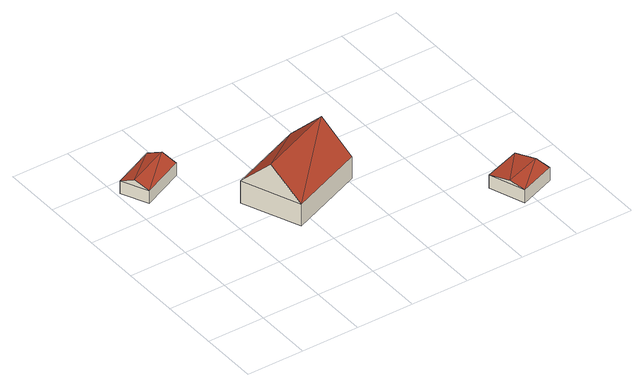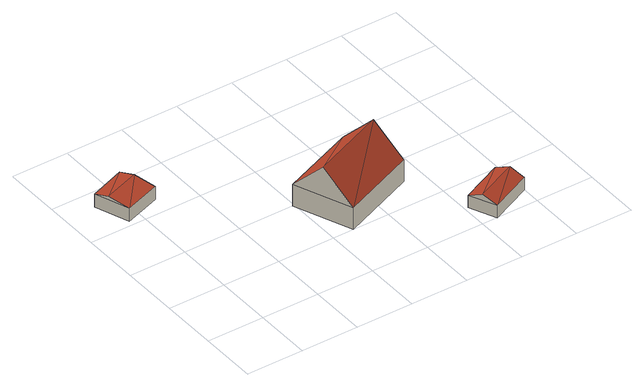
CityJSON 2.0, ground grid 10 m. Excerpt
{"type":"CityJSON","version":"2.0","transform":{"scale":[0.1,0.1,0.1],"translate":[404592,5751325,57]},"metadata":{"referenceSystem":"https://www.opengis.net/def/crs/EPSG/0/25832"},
"CityObjects":{
"building1":{"type":"Building","attributes":{"Gemeindeschluessel":"05515000","Geometrietyp2DReferenz":"3000","function":"51009_1611","roofType":"3100","measuredHeight":3.33},"geometry":[{"type":"Solid","lod":"2","boundaries":[[[[0,1,2,3]],[[4,5,1,0]],[[6,7,5,4]],[[3,2,7,6]],[[0,8,4]],[[6,9,3]],[[0,3,9]],[[9,8,0]],[[8,9,6]],[[6,4,8]],[[1,5,7,2]]]],"semantics":{"surfaces":[{"type":"WallSurface"},{"type":"RoofSurface"},{"type":"GroundSurface"}],"values":[[0,0,0,0,0,0,1,1,1,1,2]]}}]},
"building2":{"type":"Building","attributes":{"Gemeindeschluessel":"05515000","Geometrietyp2DReferenz":"3000","function":"31001_1000","roofType":"3100","measuredHeight":9.33},"address":[{"country":"Germany","locality":"Münster","thoroughfareNumber":"143","thoroughfareName":"Burgwall"}],"geometry":[{"type":"Solid","lod":"2","boundaries":[[[[10,11,12,13]],[[14,15,11,10]],[[16,17,15,14]],[[13,12,17,16]],[[10,18,14]],[[16,19,13]],[[10,13,19]],[[19,18,10]],[[18,19,16]],[[16,14,18]],[[11,15,17,12]]]],"semantics":{"surfaces":[{"type":"WallSurface"},{"type":"RoofSurface"},{"type":"GroundSurface"}],"values":[[0,0,0,0,0,0,1,1,1,1,2]]}}]},
"building3":{"type":"Building","attributes":{"Gemeindeschluessel":"05515000","Geometrietyp2DReferenz":"3000","function":"31001_2740","roofType":"3100","measuredHeight":3.01},"geometry":[{"type":"Solid","lod":"2","boundaries":[[[[20,21,22,23]],[[24,25,21,20]],[[26,27,25,24]],[[23,22,27,26]],[[20,28,24]],[[26,29,23]],[[20,23,29]],[[29,28,20]],[[28,29,26]],[[26,24,28]],[[21,25,27,22]]]],"semantics":{"surfaces":[{"type":"WallSurface"},{"type":"RoofSurface"},{"type":"GroundSurface"}],"values":[[0,0,0,0,0,0,1,1,1,1,2]]}}]}
},
"vertices":[
[24,325,29],[24,325,6],[97,358,6],[97,358,29],[3,371,29],[3,371,6],[76,404,29],[76,404,6],[13,348,40],[87,381,40],
[176,150,45],[176,150,5],[306,202,5],[306,202,45],[136,249,45],[136,249,5],[266,302,45],[266,302,5],[156,199,98],[286,252,98],
[482,7,26],[482,7,2],[544,30,2],[544,30,26],[460,68,26],[460,68,2],[523,90,26],[523,90,2],[473,32,32],[536,54,32]
]}
